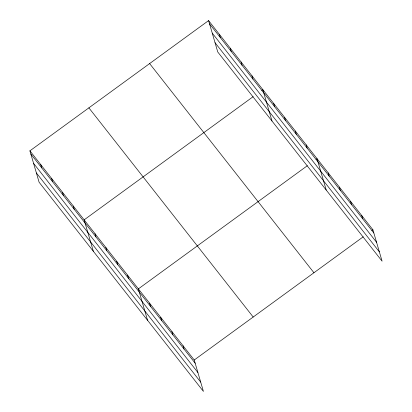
<?xml version="1.0" encoding="UTF-8"?>
<svg xmlns="http://www.w3.org/2000/svg" width="412" height="412" viewBox="0 0 412 412"><rect width="100%" height="100%" fill="white"/><g stroke="black" fill="none" stroke-linecap="round" stroke-linejoin="round"><path stroke-width="0.62" d="M29.916 150.833L194.237 360.006L203.415 391.4L39.099 182.228L29.916 150.833L208.585 20.6L372.901 229.772L382.084 261.167L217.763 51.994L208.585 20.6M253.153 96.665L84.141 219.859L93.323 251.258M261.79 90.367L262.81 89.625L271.987 121.02M307.378 165.691L138.37 288.889L147.548 320.284M316.019 159.393L317.034 158.651L326.216 190.045M194.237 360.006L363.245 236.807M371.887 230.509L372.901 229.772M209.528 23.829L373.849 233.001M212.247 33.125L376.563 242.297M215.043 42.699L379.364 251.871M149.623 63.577L313.944 272.749M88.879 107.856L253.195 317.029M30.859 154.062L195.18 363.235M33.578 163.358L197.899 372.53M36.38 172.937L200.701 382.104M361.731 215.548L362.673 218.777M350.555 201.324L351.498 204.553M339.38 187.1L340.327 190.329M328.209 172.875L329.152 176.104M306.188 144.849L307.136 148.078M295.342 131.042L296.29 134.271M284.496 117.235L285.444 120.469M273.656 103.433L274.598 106.662M251.964 75.823L252.906 79.053M241.118 62.016L242.06 65.245M230.272 48.209L231.22 51.438M219.426 34.407L220.374 37.636M183.062 345.781L184.01 349.01M171.892 331.557L172.834 334.786M160.716 317.333L161.659 320.562M149.541 303.108L150.488 306.343M127.524 275.082L128.467 278.311M116.678 261.275L117.621 264.504M105.832 247.473L106.775 250.702M94.987 233.666L95.934 236.895M73.295 206.057L74.242 209.286M62.454 192.25L63.396 195.479M51.608 178.447L52.551 181.677M40.762 164.64L41.705 167.869"/></g></svg>
